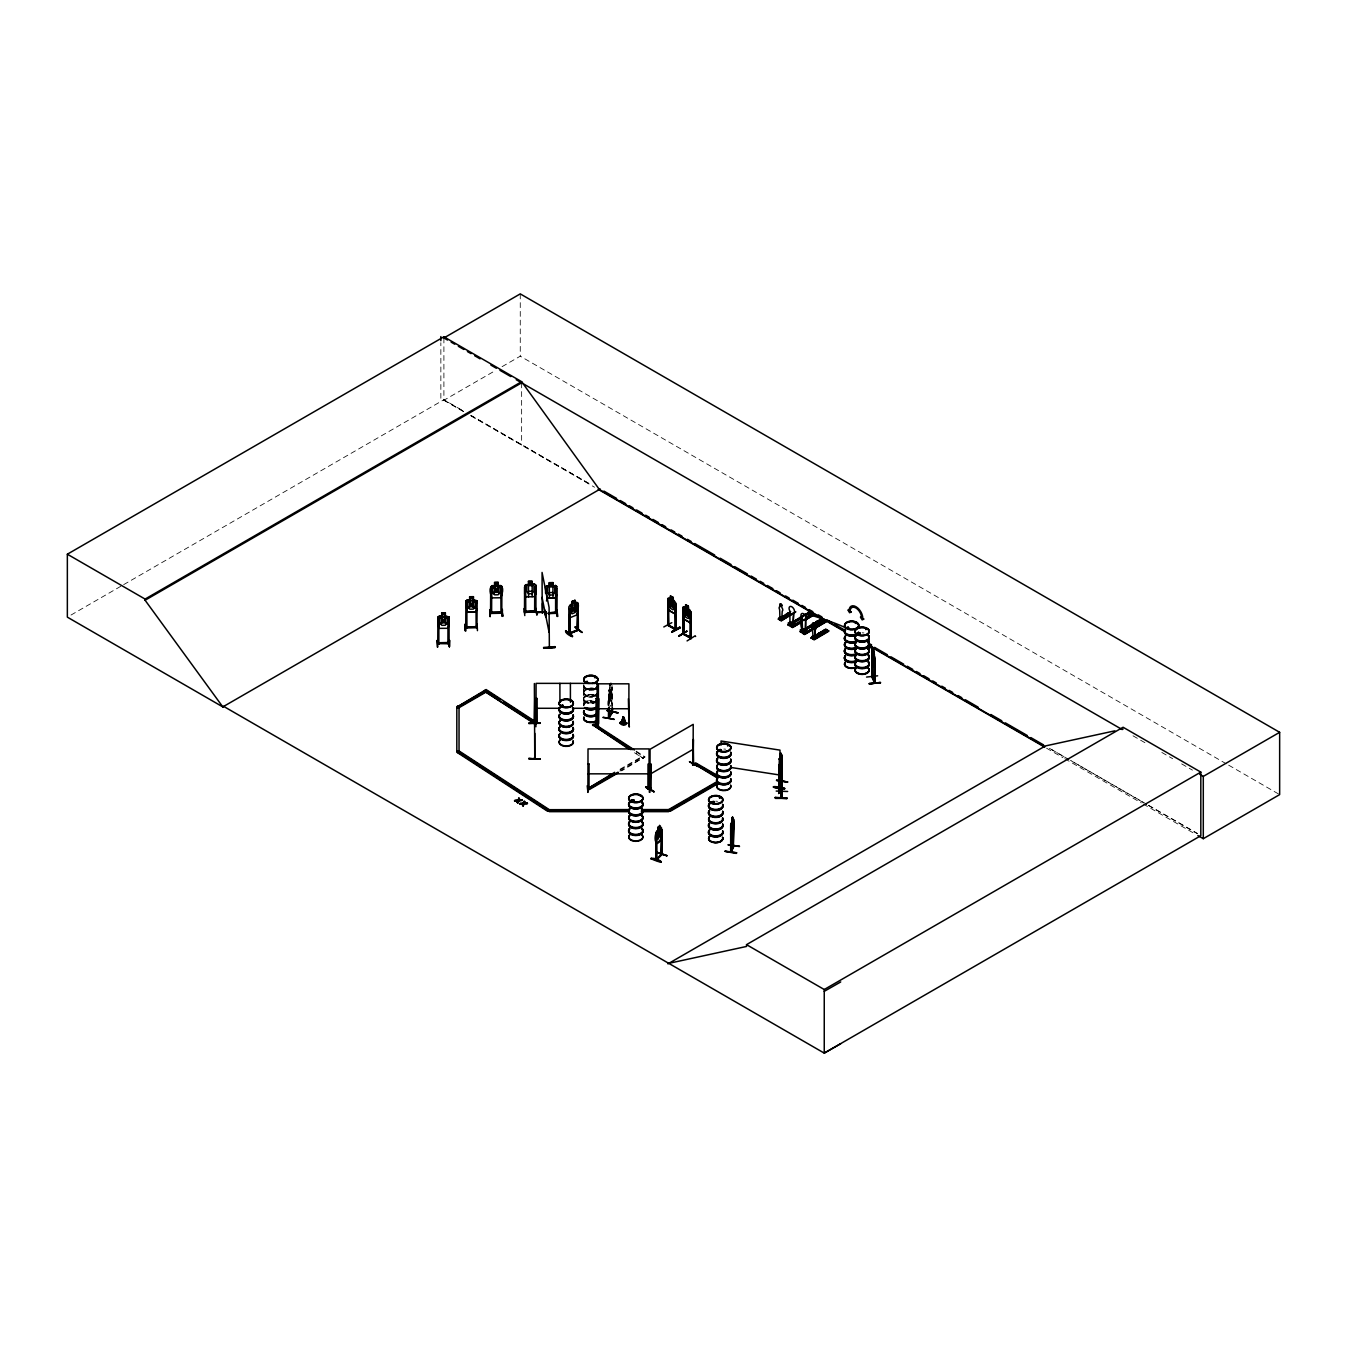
<?xml version="1.0" encoding="UTF-8"?>
<svg xmlns="http://www.w3.org/2000/svg" width="1347" height="1347" viewBox="0 0 1347 1347"><rect width="100%" height="100%" fill="white"/><g stroke="black" fill="none" stroke-linecap="round" stroke-linejoin="round"><path stroke-width="0.75" stroke-dasharray="5 3.75" d="M583.655 686.111L583.672 692.038L583.689 689.108M610.124 697.898L610.881 692.695L609.972 697.14L608.979 696.079L608.945 703.302L609.955 698.537L610.966 699.733L610.208 697.628M610.14 692.762L609.315 690.169L610.343 691.247L611.168 686.97M583.689 704.767L583.689 693.116A7.139 4.125 0 0 0 594.381 696.685M611.504 703.185C612.212 694.042 611.824 706.636 608.642 708M608.928 701.922L608.524 699.649L608.895 702.073L611.706 697.207C612.565 688.064 611.908 700.928 608.895 702.073L609.568 703.538L611.252 698.133L611.336 686.448M583.655 692.139L583.689 692.038A7.122 4.108 0 0 1 594.381 688.401M611.336 687.088L611.386 693.84L610.326 692.644L609.282 697.392L610.107 692.644M583.655 692.105L583.672 692.072A7.122 4.108 0 0 0 594.381 695.523A7.156 4.125 0 0 0 583.655 699.177A7.156 4.125 0 0 0 594.381 702.747L587.208 702.764L583.79 699.918M611.336 692.173L609.602 697.561L609.012 696.146M583.52 692.476L583.891 691.062M583.52 699.009C584.244 694.277 590.71 693.924 594.414 695.052A7.089 4.092 0 0 0 583.722 698.487A7.089 4.092 0 0 0 594.364 702.04M583.52 705.205L583.891 703.791M586.248 702.141L586.821 700.962M608.238 705.66C606.706 704.734 609.837 690.186 608.979 696.382M608.356 697.443L608.777 695.624M610.747 686.448L608.356 691.466L608.524 705.761M608.524 691.466L608.911 689.681M611.841 691.381L611.252 692.409M608.793 695.709L611.504 690.843M609.568 695.355L610.662 693.436M608.844 692.728L608.844 705.188M611.791 706.434L612.127 687.172L612.498 705.946M609.602 695.119L610.747 693.2M583.79 697.898L584.514 696.618M584.531 696.87L588.942 694.917L594.414 695.321A7.156 4.125 0 0 0 583.655 698.874A7.156 4.125 0 0 0 594.381 702.461L588.942 702.898L584.531 700.945M587.208 701.77L586.063 701.383L587.376 701.046M70.987 615.057L121.887 585.659M123.705 584.615L443.904 399.739L463.789 411.222M443.904 337.962L443.904 400.261L494.82 370.88M502.077 366.67L520.262 356.18L1226.831 764.119M620.075 769.204L641.643 756.745L643.226 757.654L644.893 756.795L621.64 770.888M620.075 769.979L641.643 757.519L643.226 758.428L636.239 753.108M619.839 771.141L643.226 757.654M583.925 705.761A7.122 4.108 0 0 1 586.467 701.433L587.023 701.316M587.376 702.056L586.467 702.258M587.545 702.107L586.517 702.107M610.578 689.159L609.416 691.213L609.231 705.272M463.52 411.374L440.856 398.342L440.856 342.744M470.777 415.55L590.323 484.297L471.029 415.398M1068.895 759.506L1048.976 748.04L1068.844 759.523M1146.785 804.294L1070.713 760.533L1146.583 804.412M1148.587 805.321L1197.5 833.456M1228.666 765.163L1279.65 794.612M1133.012 735.816L1145.623 743.089M1161.838 752.451L1172.665 758.698M1181.673 763.901L1192.482 770.147M1148.385 805.439L1197.197 833.625M443.904 400.261L463.789 411.744M471.029 415.92L594.549 487.227M1046.552 748.191L1062.951 757.671M1064.787 758.715L1141.33 802.913M1143.148 803.974L1196.001 834.483M636.154 751.121L644.893 756.795M636.154 751.895L644.893 757.57M634.488 752.754L643.226 758.428M583.52 685.724L583.891 687.155M583.52 692.611L583.891 694.025M583.52 698.807L583.773 700.171M583.655 692.947L583.672 693.048A7.139 4.125 0 0 1 594.381 689.546A7.24 4.176 0 0 1 586.4 689.159A7.24 4.176 0 0 1 583.823 684.764M612.06 685.455L612.178 708.573M609.686 685.286L608.895 705.828M521.643 382.834L521.643 445.133M520.262 293.882L520.262 356.18M594.431 696.348A7.24 4.176 0 0 1 583.571 692.728A7.24 4.176 0 0 1 594.431 689.108A7.24 4.176 0 0 1 583.571 685.488M594.381 689.816A7.122 4.108 0 0 1 586.467 689.512A7.122 4.108 0 0 1 583.925 685.185M583.672 685.101A7.139 4.125 0 0 0 594.381 688.671A7.24 4.176 0 0 0 583.571 692.375A7.24 4.176 0 0 0 594.431 695.995A7.089 4.092 0 0 0 583.722 699.514A7.089 4.092 0 0 0 594.364 703.067M583.571 705.441A7.24 4.176 0 0 1 594.431 701.821M583.689 705.845A7.122 4.108 0 0 1 594.381 702.275M583.571 705.087A7.24 4.176 0 0 1 594.431 701.467M586.467 701.433A7.122 4.108 0 0 1 594.381 701.13M862.114 632.821A7.139 4.125 0 0 1 863.966 632.972M723.81 749.05A7.139 4.125 0 0 1 725.646 749.185M715.728 801.196A7.139 4.125 0 0 1 717.564 801.33M610.46 690.203L609.77 692.459L610.46 690.203M610.662 699.16L609.568 701.08L609.602 689.395L610.747 687.475L610.662 699.16"/><path stroke-width="1.5" d="M781.226 775.182L781.428 771.865M528.563 584.598L526.694 585.676L526.694 591.4L528.563 593.791L532.065 593.657L533.934 591.131L533.934 585.406L532.132 584.362M532.116 585.591L528.563 585.608M535.988 585.288L534.607 584.177L525.936 584.682L524.69 585.743L524.69 593.976L525.852 596.974L534.708 596.62M535.988 593.522L535.921 585.221L535.921 611.993L535.921 611.083L524.539 611.589M552.994 586.888L549.424 586.905M549.307 585.777L549.29 582.645L553.045 582.577L552.994 585.76L554.796 586.686L554.796 592.411L552.927 594.936L549.424 595.071L547.556 592.697L547.556 586.972L549.424 585.878M555.536 585.659L546.747 585.81L545.552 587.039L545.552 593.202M556.85 594.919L555.419 597.815L546.714 598.253L555.57 597.916M781.007 779.677C781.681 788.601 781.176 765.045 781.395 771.023L781.681 763.059L781.428 771.292M542.471 603.54L542.706 612.969M786.917 797.929C751.003 796.346 811.113 799.613 775.485 797.963M775.502 797.525L775.451 798.401L786.917 798.35M623.24 720.308C622.263 710.307 628.847 728.155 621.691 723.777L623.173 717.059L623.981 720.376M781.344 772.201L781.26 776.579M781.748 618.98L782.237 611.117A2.542 1.482 59.5 0 0 781.866 607.632L781.731 604.803L780.384 603.776M791.699 622.937L789.847 623.122L793.114 624.89L793.551 613.272M792.996 624.957L793.72 613.171A3.822 2.223 59.5 0 0 793.72 608.777A3.822 2.223 59.5 0 0 789.864 606.588A3.822 2.223 59.5 0 0 789.864 610.999L789.948 623.442L791.733 622.87M805.018 631.911L805.59 620.209A3.822 2.223 59.5 0 0 805.59 615.815A3.822 2.223 59.5 0 0 801.734 613.626A3.822 2.223 59.5 0 0 801.734 618.037C797.862 627.096 807.476 643.192 805.59 620.209M814.565 637.922L814.952 630.127A2.542 1.482 59.5 0 0 814.565 626.641C812.409 623.055 817.696 623.745 815.642 625.547M814.565 626.641L814.682 626.574A2.542 1.482 59.5 0 1 815.053 630.059L814.682 637.855L812.308 636.356L812.308 638.175M781.007 770.332L780.603 761.964M781.58 773.532L781.378 772.42L781.209 777.64L781.327 775.401M781.277 772.707L778.97 777.623L781.563 769.002M733.559 827.378L733.155 831.065M780.822 769.137L780.587 769.844M733.61 845.832L730.68 852.18L730.663 825.391C731.017 818.471 730.933 841.757 730.663 833.574M731.034 850.681L731.522 851.658L731.067 850.614M733.239 846.404L733.963 821.047M733.997 846.034L731.202 852.281L731.421 826.721M781.529 766.864L779.105 771.663M781.462 782.186L781.681 754.825L781.462 798.232L781.412 773.262M781.529 781.327L782.287 780.704L779.341 787.961L779.29 760.028L780.721 752.771L780.805 756.021L781.782 754.96M725.376 851.405C760.163 856.069 701.366 847.33 736.321 853.426M776.209 791.059L787.641 791.48M781.159 765.315L781.462 762.974L781.327 772.959M781.479 764.557L780.89 771.444L781.327 767.234M781.462 766.039L781.614 764.557M781.108 774.98L781.681 773.195M781.007 798.165L781.681 791.649M782.136 790.891L781.546 797.542M782.203 756.728L782.136 791.8M784.594 788.365C765.45 783.685 774.474 790.015 784.611 788.281M656.898 859.622L661.377 854.419M622.499 724.181L623.038 717.227M779.475 617.414L780.89 617.515L780.435 619.62L780.216 617.078L778.751 618.812L781.041 620.125L782.523 618.391L782.725 619.586L779.93 617.953L779.66 609.652A2.542 1.482 59.5 0 1 780.048 606.605L780.502 603.709M780.048 606.605L780.3 603.776M780.587 617.33L779.812 618.222L780.805 617.381M780.418 617.886L779.947 617.616M790.352 623.728L790.874 622.718M790.992 622.432L790.302 623.695M802.139 629.908L803.671 629.386L802.391 630.665M802.576 630.514L802.071 618.492M813.622 636.323L812.494 636.946L813.605 636.777M779.206 772.555L779.812 767.891M603.052 717.597C618.02 719.281 618.004 720.78 603.22 717.176M779.862 759.119L779.543 766.999L780.384 762.2C781.715 770.686 781.496 744.857 779.896 762.032M781.075 767.655L779.728 773.127L779.273 771.713M874.691 664.66L874.254 667.018L874.573 664.694M578.031 603.153L578.2 629.925L569.006 633.713L568.821 606.891L569.916 605.375C580.995 596.957 578.452 607.362 577.088 614.821L569.882 617.751L568.905 615.192M549.525 646.543L549.037 647.486M661.579 835.847C659.188 848.458 652.133 842.953 656.494 831.469L657.824 830.291L657.723 827.193C663.499 824.246 659.407 828.439 655.955 833.254L655.955 860.043L661.613 854.385L661.966 829.584L662 854.587L656.292 860.161L656.528 834.551L656.915 859.672M621.337 723.204L623.173 717.059M650.854 858.763C655.905 856.052 671.362 867.502 650.87 858.679M733.997 845.899L733.543 845.007M612.161 711.115L608.474 718.288L608.524 707.832M608.49 718.187L609.046 717.345M609.248 716.84L608.474 717.379L611.757 712.075M609.248 717.799L609.231 707.343M612.498 711.267L611.757 712.731L611.791 708.505M612.531 712.243L609.046 718.254M621.691 723.777L623.695 717.193L625.21 723.608M534.254 723.659L534.776 699.261M779.273 765.988L779.728 763.917M562.642 705.138L561.851 705.373M562.053 705.963L563.214 705.575L562.44 705.171M561.884 705.256L562.154 706.502L563.097 705.474M570.421 700.726L570.96 701.45M586.029 681.835L587.225 681.363M587.023 682.239L587.023 681.397M594.465 677.676L595.559 677.305M595.559 677.676L595.004 676.935M631.827 800.084L631.238 801.28M632.029 800.438C629.537 800.893 634.134 801.701 632.804 800.371M632.366 801.179L632.029 800.27M632.198 800.893L633.056 800.724M640.364 795.875L640.229 796.094M719.231 749.723L719.231 750.616M719.837 750.565L720.022 749.42L720.19 750.565M720.982 750.498L720.359 749.521L721.133 750.178M713.018 802.155L710.829 802.324A7.139 4.125 0 0 1 713.876 801.33M712.529 802.139L712.9 802.644M728.441 745.312L727.7 745.868M719.298 797.71L720.544 797.71M719.517 797.845L720.359 797.458M720.224 797.323L719.702 797.592M731.69 822.259L731.253 852.163M847.28 628.123C850.361 626.035 846.808 629.706 847.701 628.308M848.661 627.618L847.869 627.214M855.227 623.307L856.103 623.105M855.598 623.055L856.305 623.56M859.083 633.966L857.601 633.427M865.717 629.436L866.71 629.015L865.767 629.52M577.156 614.872L578.031 611.386M621.523 722.615L623.072 717.126M793.164 624.856L790.251 623.206L790.807 622.533M803.671 629.925C799.966 636.323 805.557 626.49 802.627 629.723M646.021 786.631L654.187 791.783L645.634 787.322M803.704 629.537L803.166 630.093M781.546 791.767L781.462 797.256M781.092 797.508L781.108 769.255M671.581 603.439L674.072 602.109L672.389 604.668L674.022 609.299L671.867 605.005C670.705 609.147 667.876 605.914 671.294 604.012L669.627 599.55L671.732 603.439M565.656 630.699C582.089 641.391 564.073 634.74 565.723 630.615M675.706 611.285L674.796 613.929L675.807 611.353M791.615 622.802L790.42 623.712L791.043 622.617M802.812 630.312C801.667 627.483 802.728 632.248 801.633 629.352L801.633 632.08L801.819 629.234L803.081 629.941L800.236 631.81M872.317 657.033L873.631 662.488C875.045 660.434 873.159 642.519 872.317 651.308L872.603 677.474L872.149 676.531M871.863 676.969L874.59 683.198L874.371 654.608M874.759 682.458L874.759 681.548M517.905 802.458L518.73 800.438L522.165 799.983L518.73 800.96L517.905 802.98L517.248 802.088L517.905 802.98M523.158 806.011L524.741 801.482L523.276 803.098L523.158 806.011L524.741 801.482M518.023 800.067C510.058 800.337 519.235 802.66 518.848 798.064L518.831 800.522L519.487 798.451M518.023 800.589L518.848 798.064M522.501 805.641L524.101 801.095M443.5 619.822L446.699 616.96L444.308 620.529L446.8 624.116L443.567 621.186L440.317 624.233L442.759 620.529L440.418 617.078L443.298 619.721M496.336 589.329L499.518 586.45L497.144 590.02L499.636 593.606L496.386 590.693L493.137 593.724L495.595 590.037L493.238 586.568L496.134 589.228M535.938 593.522L534.641 596.553M556.867 594.818L555.503 597.832M469.665 596.738L469.783 599.971L467.914 601.031L467.914 606.756L469.783 609.164L473.302 609.113L475.171 606.621L475.171 600.897L473.302 599.903L473.42 596.67L469.665 596.738L469.665 599.802L465.91 601.031L467.072 612.279L475.878 612.127L477.175 609.046M500.629 597.613C502.229 594.313 504.317 587.696 500.629 585.524L492.009 585.676M502.01 594.633L500.73 597.782L491.908 597.866C490.493 594.364 488.675 588.168 492.009 585.608M517.248 802.593L517.922 800.488L514.537 801.027M780.637 758.731L779.189 787.271M779.896 761.021L779.913 759.169M781.142 760.348L780.216 761.931M779.105 765.315L781.277 760.365M779.728 764.944L780.603 762.991M779.728 770.669L780.688 757.031L779.778 758.984M732.499 820.155L732.499 817.073L731.724 822.293M731.758 819.38L732.633 817.107M731.758 820.39L732.313 818.117M730.966 823.674L733.543 819.262M731.589 823.303L732.482 821.333L731.589 829.028C731.926 810.894 730.748 842.7 732.196 826.519C733.627 833.877 732.903 811.5 732.212 825.122L731.724 823.438M730.95 835.999L733.256 831.032M728.272 845.04L739.503 846.32L728.407 844.653M733.543 845.916L731.455 850.934M739.385 846.539L728.289 844.872M778.903 765.349L779.997 765.264L778.903 765.349L778.903 790.268L780.014 790.436M778.785 789.595L780.098 789.258L779.054 790.015M778.785 789.342L780.115 789.291M781.513 787.119L778.617 793.518L781.664 787.086M812.477 636.777L813.453 636.559M812.494 636.761L813.554 636.727L812.426 636.289L812.426 638.108M814.009 622.954L813.016 622.785L812.746 625.614A2.542 1.482 59.5 0 0 812.376 628.679L813.268 638.579L813.032 636.037L811.567 637.771L813.874 639.067L815.339 637.333L815.558 638.545M671.816 622.684L663.802 626.961M678.905 636.121L686.65 631.272M779.93 755.061L780.519 753.798L779.93 756.071M781.378 754.404L779.122 759.354L779.862 757.94M779.778 764.709L780.688 762.756M776.512 780.182L787.742 782.051L776.663 780.317M781.529 781.597L778.886 787.002L781.681 780.738M778.92 787.843L781.816 781.597M598.455 723.625L598.91 698.723M779.24 772.858L779.997 768.11L780.502 769.928M657.774 830.291L656.848 832.261L657.774 839.501L660.468 834.349L659.592 825.307M523.983 608.591L524.791 615.579M545.114 611.471L545.771 616.943L544.929 610.343M436.916 640.482L437.32 647.031M437.438 640.414L437.826 646.964M464.9 624.318L465.254 630.952L465.54 624.335M465.456 623.863L465.894 630.935M489.736 609.972L490.106 616.589M490.291 609.518L490.156 616.539M535.82 720.157L535.921 726.723M668.129 624.2L668.398 624.772M587.225 785.772L587.881 791.901M668.516 600.779L667.792 600.358L668.6 625.749L668.802 608.928M674.914 629.47L676.093 629.706L675.268 604.348L675.386 629.302M684.057 633.444L682.878 633.09L683.771 633.595M690.203 637.367L691.264 637.552L690.422 637.064M690.051 638.192L691.264 638.461L690.439 613.104L690.203 638.276M661.613 854.318L661.613 853.409L661.057 854.806M661.04 854.958L661.613 829.466M609.602 685.303L610.898 683.249L609.804 685.471M607.127 710.61L617.953 712.748M873.159 651.308L872.267 649.843M787.793 614.636L789.207 614.148M802.947 616.673L788.382 625.176L802.054 617.448M821.417 632.753L821.215 633.898L820.98 632.753M628.392 698.739L628.982 723.878M586.433 681.986L587.208 681.734M721.015 750.228L719.298 750.481M728.542 745.379L727.666 745.514M710.862 802.155L712.832 802.509M847.212 627.382L847.701 627.231M859.285 634.269L857.433 634.151M535.736 611.74L524.505 612.212L525.768 612.414L525.616 587.275L524.589 587.309L524.505 612.464C532.823 611.656 535.331 613.121 535.635 610.797M545.333 613.525L546.478 613.474M556.782 586.501L555.469 585.474L556.782 586.501L556.665 613.289L555.553 613.356L556.496 612.077M867.771 647.234L868.663 646.223M448.012 618.576L449.056 618.778L448.012 618.576L447.911 643.714C454.697 643.866 432.235 643.512 438.987 643.647M467.156 600.021L465.91 600.964L465.725 627.753L465.742 626.574L466.988 626.591M465.708 627.517L477.023 627.315M490.544 613.171L501.96 612.936M501.875 588.05L500.831 588.067L500.983 613.289C499.165 611.622 503.509 611.538 501.774 613.272L501.892 586.45M570.067 632.669L569.192 633.949L569.848 608.44L569.949 633.326M578.452 629.302L577.61 629.655M577.711 629.621L577.442 630.548L578.486 630.16M536.207 722.817L537.234 722.75M597.209 722.783L596.216 722.834M597.243 723.659L597.125 683.367L536.089 683.367L535.971 723.659L537.234 722.531M587.898 788.079L589.144 788.332L587.898 788.298M647.907 788.567L648.951 788.046L649.069 789.275L649.069 748.915L588.016 748.915L587.898 789.207L588.942 788.904M649.153 788.029L647.907 788.298M656.528 834.551L656.865 834.669M661.966 829.584L661.091 829.971M660.956 839.434L656.477 843.862L655.837 841.454M657.184 852.365L667.085 855.682L656.898 852.213M656.292 859.251L656.46 859.15M661.04 854.301L655.955 860.043M608.945 718.288L608.895 707.916M524.69 585.726L528.445 584.497M545.687 587.056L546.747 585.81M438.869 643.664L437.741 643.9L437.927 617.128L441.681 616.034L439.93 617.179L439.93 622.903L441.799 625.328L445.301 625.261L447.187 622.785L447.187 617.061L445.301 616.067L445.419 612.818L441.681 612.885L441.799 616.135M438.044 617.229L439.173 616.185M490.763 586.686L494.501 585.524M650.348 764.574L650.264 789.544C651.965 789.073 649.119 788.029 651.157 788.382M692.409 763.917C694.985 762.351 690.691 766.073 693.587 764.524L693.217 739.503L692.695 765.045M525.616 612.447L524.707 611.252L524.741 612.498M534.742 610.898L524.741 611.589M555.604 613.104L555.604 588.184L556.665 588.37L555.604 588.184M872.62 677.373L872.587 664.947M787.776 613.929L787.793 614.804M815.895 625.412L816.08 624.267M587.511 682.39L587.511 681.835M595.307 677.238L594.667 677.137M570.724 701.029L570.589 701.619M847.482 628.005L848.475 627.416M727.464 745.379L727.919 745.261M438.853 643.917L438.869 618.728L437.842 618.761L438.869 618.728M465.826 626.608L466.988 627.079M466.988 627.5L466.736 626.523M449.022 642.822L437.977 643.024M491.84 612.481L491.604 613.457L491.722 588.471L490.678 588.252L490.561 613.407L491.823 612.245M476.114 626.389L477.158 626.406L475.895 626.911M475.996 627.332L476.013 626.658M477.006 626.658L465.961 626.911M476.99 626.389L476.922 627.618L477.175 600.745L467.106 599.92M501.859 612.313L500.966 612.346M501.859 613.222L490.796 613.441M587.898 788.988L589.144 789.241L588.151 788.332M648.951 788.938L647.907 789.207L648.143 788.012M649.035 789.241L648.025 788.988M578.318 630.228L569.225 633.898L577.442 629.908L569.192 633.039M779.964 789.544L778.903 789.359M778.347 619.098L780.216 617.078M780.519 620.277L789.763 614.821M778.734 619.283L781.428 620.815L795.707 611.706L780.873 620.496L782.725 618.509M795.572 612.094L781.058 620.597M791.16 623.105L787.843 624.856L808.082 613.138M805.22 620.058L814.278 614.72L809.631 612.144M793.265 621.657L809.85 611.875L810.911 612.868M791.514 626.709L813.992 614.367L813.15 613.71L805.607 618.172M791.952 627.146L792.272 625.345L794.477 624.048L791.952 625.16L791.952 626.456L788.5 624.503L790.706 621.91L791.043 625.715L791.043 622.988M809.85 611.875L813.386 614.232M805.287 628.594L821.872 618.812L825.964 621.119L803.721 633.966L804.597 634.454L826.3 621.657L821.872 618.492L805.658 628.611M800.724 632.315L823 619.805L822.175 619.367M803.536 633.662L804.26 634.067M824.97 620.933L826.014 621.321L803.721 633.966M803.974 634.1L804.294 632.282L806.499 630.985L803.974 632.097L803.974 633.393L800.522 631.44L802.728 628.847M825.98 621.119L803.182 633.646M811.13 637.99L825.795 629.116L828.759 631.238L814.278 639.774L811.147 638.023L812.83 635.919L812.83 636.996M811.669 638.293L826.553 630.009L811.904 638.31M811.736 638.343L826.502 630.009M828.54 630.665L813.352 639.253L828.54 630.867L826.014 629.706M828.54 630.867L813.874 639.556L815.558 637.451M781.866 605.392L781.294 604.298M786.294 614.114C793.585 617.296 783.163 614.687 787.759 613.255L790.487 614.788M790.537 611.622L789.073 612.7M778.313 619.048L790.537 611.841M780.485 618.189L789.578 612.885M789.898 612.818L778.515 619.031M779.223 619.586L790.117 613.188M788.433 625.21L789.224 625.665L788.18 623.021L790.706 621.91M802.543 619.317L799.815 617.785L802.021 616.488M803.974 615.007L806.18 613.71A56.928 4.395 15.7 0 1 845.141 627.668M813.942 613.862C812.443 617.465 804.125 612.784 809.85 611.538M805.22 615.512L810.641 612.313M792.794 623.493L802.071 618.222M791.16 626.709L802.307 620.108M805.338 616.101L808.065 617.65L810.271 616.017L806.18 613.71L810.271 616.017M791.783 627.062L813.942 614.165M801.532 622.146L792.491 627.466L801.633 622.179M805.136 620.007L814.211 614.72M801.027 632.265L800.219 629.975L802.408 628.679M818.134 625.412C816.636 629.032 808.335 624.335 814.043 623.105C826.3 629.571 808.2 621.135 815.878 624.385M822.293 622.971C820.794 626.574 812.494 621.893 818.201 620.647L822.293 623.291L818.201 620.647M825.964 620.799C824.465 624.419 816.164 619.721 821.872 618.492M822.663 619.266L800.674 632.248L812.157 626.203M812.746 625.614L812.864 625.547A2.542 1.482 59.5 0 0 812.494 628.611L812.494 628.611M815.659 624.048L822.933 619.822M826.233 621.674L804.513 634.42L800.219 631.591M811.197 638.057L825.829 629.47M813.335 639.236L828.018 630.564M855.968 648.294A7.089 4.092 0 0 0 862.114 654.44A7.089 4.092 0 0 0 868.259 648.294L868.461 647.991M692.779 765.012L693.503 739.655M689.816 761.863L697.965 766.51L689.428 761.627M223.804 706.451L222.929 706.973L67.35 617.145L67.35 554.206L443.904 336.801L521.643 381.672L599.381 489.5L844.62 631.086M443.904 336.801L443.904 337.962L520.262 293.882L1279.65 732.313L1279.65 794.612L1203.292 838.693L1197.837 835.527M67.35 554.206L145.089 599.078L521.643 381.672M840.73 1043.723L824.246 1053.118L223.703 706.4L222.811 706.906L145.089 600.24L521.643 382.834M222.811 706.906L600.257 488.995M484.449 690.422L486.014 692.105L459.041 707.68L457.475 706.771L486.115 689.563L536.763 722.514L535.096 723.373L484.449 691.196L535.096 724.147L536.763 723.288L503.576 701.703M457.475 706.771L482.647 692.24M486.014 691.331L459.041 706.906L456.818 706.906L456.818 751.744L459.041 751.744L549.34 810.456L547.673 811.315L457.374 752.586L459.041 750.952L549.34 809.682L628.864 809.581M670.402 599.011L667.742 598.573L668.567 610.326L674.898 613.878M673.146 597.428L670.402 595.946L669.156 605.14L670.486 608.373L672.961 609.804L674.291 608.103L673.146 597.428L673.146 600.493L675.807 603.119L675.79 629.908L675.251 628.308M674.78 601.537L668.6 597.967L667.843 598.674L667.792 625.378L675.706 629.857M675.992 604.769L674.982 604.517M685.572 607.783L682.929 607.345L683.737 619.081L689.984 622.684L690.893 620.159M690.556 637.148L690.977 638.663L690.893 611.858L688.317 609.265L688.317 606.201L689.479 616.875L688.149 618.559L685.674 617.128L684.343 613.912L684.343 608.187L685.674 607.935L685.758 604.82L688.149 606.302M690.354 637.333L683.367 633.898L682.963 609.113L683.973 609.383M683.249 633.881L691.163 638.461L682.963 634.05L682.929 607.345L683.889 606.807L690.034 610.258M682.929 615.562L683.838 619.031L690.001 622.499M690.893 611.925L689.95 610.309M668.6 625.109L675.689 628.998M691.163 613.542L690.152 613.272M675.706 628.948L668.045 625.059L668.061 600.19M671.884 631.642L680.033 627.012L671.951 631.709M671.884 632.164L680.42 627.685L672.001 632.164M678.972 636.255L687.071 631.053L678.972 635.733M683.771 633.865L691.179 637.518M687.071 640.919L695.204 635.767L695.608 636.508M619.772 723.12L623.223 721.116C614.99 722.379 625.21 728.104 626.944 723.036M618.037 772.959L589.262 789.578L587.696 788.668L614.67 772.319M587.696 788.668L612.868 774.138M587.696 787.894L589.262 788.803L618.037 772.185M867.889 639.64L868.849 641.155L867.805 639.69M868.849 643.26L868.748 641.155M868.748 646.375L871.492 647.856L867.754 645.718M871.408 644.843L871.408 647.907M650.062 774.188L693.217 749.269M867.788 648.9L868.849 648.294M717.429 778.044L694.042 763.766L695.624 762.857L717.193 775.316M694.042 764.557L695.624 763.648L713.607 774.02M717.193 781.546L668.634 809.581L641.425 809.581M686.633 799.983L668.634 810.372L670.217 811.281L716.974 784.274M690.22 797.912L717.193 782.338M641.425 811.652L668.634 811.652L668.634 809.581L670.217 810.49L716.974 783.499M667.91 963.88L1045.356 745.952L1114.895 730.832M668.785 963.358L746.524 946.453L746.524 944.651L1123.078 727.245L1200.817 772.117L1200.817 835.712L824.246 1053.118L824.246 989.523L1200.817 772.117M1123.078 729.047L1122.203 729.569L516.221 379.702M1199.689 774.306L1203.292 776.394L1279.65 732.313M824.246 991.341L840.73 981.946M500.091 699.43L486.115 690.354L484.449 691.196L486.014 692.105M457.374 752.586L459.041 751.744L459.041 706.906L457.475 705.996M629.251 749.336L592.562 724.703L594.229 723.861L634.403 749.976M592.562 725.494L594.229 724.635L632.652 749.622M457.374 751.811L547.673 810.54L549.34 809.682L549.29 811.652L628.864 811.652M788.163 613.811L787.658 614.703M587.376 682.458L586.467 682.66M848.61 628.241L847.684 628.039M719.534 749.909L720.679 749.757M712.664 802.644L711.048 802.509M574.866 600.392L574.866 603.456L576.398 603.86L576.398 609.585L574.866 612.649L572.004 613.828L570.471 611.993L571.903 601.503L575.034 600.307L574.933 603.523L577.088 602.648M574.933 600.459L571.903 601.503M577.307 605.409L577.223 630.362L578.166 605.056L578.368 630.261M569.225 608.979L570.067 608.625M577.543 605.594L578.385 605.241M575.068 627.332L582.19 632.518L575.59 627.113M570.168 632.854L569.36 632.972M693.099 764.439L693.217 724.349L650.062 749.269L649.978 789.393L650.786 763.985M587.713 785.722L587.932 792.406M546.36 612.548L545.367 613.761L546.411 613.777M569.714 633.376L569.848 608.44M628.864 723.945L628.914 683.821L598.388 683.821L598.388 723.945M787.961 614.03L789.123 614.198M788.82 614.703L787.978 614.703M815.642 625.277L814.363 625.547M858.157 633.258L857.669 634.067L858.51 633.258M858.847 634.37L857.938 634.033M631.474 800.27L632.585 800.27M622.196 722.144L623.19 721.941M556.547 612.414L548.381 612.75M871.846 650.146L872.132 677.49M873.664 650.197L874.355 654.676L872.132 649.725M871.846 658.38L872.25 662.051M875.045 658.178L875.079 683.165L872.3 676.75M877.638 675.807L866.542 677.07M869.32 683.485L880.584 682.761L869.337 683.569M869.32 683.99L880.467 682.424L869.371 684.023M466.921 627.769L466.87 602.58L465.826 602.597L466.87 602.58M476.922 627.618L465.961 627.769M449.107 643.748L449.056 616.943L445.436 615.966M518.831 800L522.165 799.983M514.537 800.522L522.165 800.505M524.084 803.031L527.418 803.536L523.983 803.991M523.175 804.041L519.774 803.553L527.418 803.536M519.774 803.553L523.276 803.098M523.983 803.469L527.418 803.014M519.774 804.058L523.276 803.62M589.026 789.224L589.06 764.052L588.016 764.052L589.06 764.052M815.339 625.362L814.363 625.294M597.007 723.726L597.007 722.463L595.98 723.019M632.315 801.448L631.288 801.145M546.04 611.622L536.51 612.414L546.04 611.959M536.561 612.649L546.107 612.127M542.218 613.154L542.066 572.424L549.088 607.43L549.357 646.88M543.7 648.294L555.065 647.452L543.7 648.311L543.616 647.436L554.981 646.644L555.065 647.52M543.616 647.958L554.998 647.183M732.482 820.323L732.936 826.014L731.589 831.469L731.135 830.072M668.061 625.126L675.992 629.655M690.489 638.023L690.439 613.104M780.688 756.004L781.159 761.695L779.778 767.15L779.29 765.753M534.742 586.888L535.803 587.073L534.742 586.888L534.641 612.043M546.478 588.555C544.76 587.494 548.044 598.001 546.478 601.015M556.985 609.837L557.187 616.455M534.894 611.168L535.685 611.134M546.411 612.868L545.4 612.885M548.414 612.986L555.486 612.195M548.381 613.407L556.631 613.003M546.512 613.71L545.569 612.548M548.414 613.626L556.665 613.289M535.483 608.069L536.948 615.141L535.567 608.103M528.563 596.873L528.428 581.348L532.183 581.281L532.132 596.721M532.065 581.382L528.428 581.348M532.048 584.379L534.675 584.261M528.563 591.333L532.065 591.198M549.424 592.629L552.927 592.495M494.635 582.561L498.137 582.493M469.665 596.805L473.42 596.738L473.302 599.903L477.175 600.813M475.996 602.412L477.04 602.614L475.996 602.412L476.131 627.601M501.825 609.787L502.818 616.37L501.892 609.299M467.072 612.279L475.878 612.127M441.799 612.986L445.301 613.003M490.796 612.531L500.983 612.38M439.173 616.101L449.191 616.977L449.191 625.21L447.894 628.291L439.071 628.375L437.927 617.195M502.178 616.387L502.448 609.753M477.141 624.048L477.444 630.649M448.921 642.502L438.987 642.738M449.006 643.445L448.147 642.873M449.342 646.88L449.578 640.212L449.427 646.408M598.017 720.392L598.354 726.555M628.948 720.46L629.318 727.06L628.965 719.938M537.116 698.504L536.089 698.521L537.116 698.504L537.234 723.019M596.098 698.521L597.125 698.739L596.098 698.521L595.98 723.676L597.243 723.44M597.782 720.174L597.277 726.858L597.293 720.123M528.849 723.373L540.282 723.322M528.849 723.541L540.282 722.969L528.849 723.019M597.125 723.659L596.216 723.709M534.759 733.307L534.759 758.9L534.355 757.519M528.849 758.395L540.299 759.237L528.849 758.479M540.299 758.849L528.849 758.832L540.299 759.22M647.907 789.207L648.025 764.069L649.069 764.052M649.372 792.339L649.22 785.318M456.818 707.68L459.041 707.68M536.089 708.286L559.914 708.286M572.458 708.286L597.125 708.286M598.388 708.741L628.914 708.741M456.818 750.952L459.041 750.952M588.016 773.835L649.069 773.835M549.29 810.877L628.864 810.877M641.425 810.877L668.634 810.877M778.97 789.982L779.98 790.167M775.485 798.081L786.917 798.434M491.672 612.228L500.714 612.077M779.761 790.453L779.997 750.127L721.032 741.002L721.032 745.16M731.202 767.504L779.997 775.047M776.546 780.536L787.591 781.9M617.987 712.782L606.941 710.475L617.802 712.95M609.248 717.749L608.844 707.276M561.918 706.283L563.097 705.794M556.378 609.349L557.338 616.387M556.934 609.787L557.793 616.387M534.759 758.159L534.372 683.518M449.073 639.808L449.443 646.796M656.949 852.6L666.883 855.884M597.226 719.719L597.277 726.858M649.725 785.722L649.86 792.39M624.217 722.043L625.395 723.002M778.718 793.45L781.597 786.665M807.644 612.851L811.736 615.158M819.666 619.788L823.758 622.095M805.338 615.781L808.065 617.313M815.996 621.96L820.087 624.267M799.815 617.465L802.543 618.997M811.837 624.402L815.928 626.709M790.487 615.007L787.759 613.255M789.611 622.398L790.857 623.105M805.186 631.81L802.24 630.228M791.043 625.715L789.611 625.126L789.797 622.28L791.245 622.819M801.819 631.962L803.081 632.669M788.18 624.654L792.592 627.5M443.904 337.962L447.524 340.05M451.144 342.138L454.764 344.226M458.367 346.314L463.789 349.445M467.409 351.533L471.029 353.621M474.649 355.709L480.071 358.841M490.914 365.104L496.336 368.236M499.956 370.324L510.799 376.571M868.663 643.361L871.492 644.792M603.894 491.083L616.606 498.424M620.243 500.528L625.698 503.677M629.318 505.765L632.955 507.87M636.592 509.957L642.048 513.106M645.684 515.211L649.305 517.315M652.941 519.403L658.397 522.552M662.034 524.657L665.654 526.744M671.109 529.893L674.746 531.998M678.383 534.086L682.003 536.19M687.458 539.339L691.095 541.427M694.732 543.531L714.718 555.065M720.157 558.214L731.067 564.511M734.687 566.599L747.417 573.94M751.037 576.045L756.492 579.193M760.129 581.281L763.766 583.386M767.403 585.49L772.841 588.622M776.478 590.727L780.115 592.832M785.554 595.963L789.19 598.068M792.827 600.173L798.283 603.321M801.92 605.409L805.54 607.514M809.177 609.602L812.813 611.706M818.269 614.855L821.889 616.943M827.344 620.091L830.981 622.196M834.618 624.284L845.512 630.581M874.573 647.368L887.303 654.709M890.923 656.797L903.652 664.155M907.272 666.243L912.727 669.392M916.364 671.496L920.001 673.584M923.638 675.689L929.076 678.837M932.713 680.925L936.35 683.03M941.789 686.179L945.426 688.266M949.063 690.371L952.699 692.459M958.155 695.608L961.775 697.712M965.412 699.8L978.124 707.158M990.853 714.499L1001.747 720.78M1005.384 722.884L1027.189 735.462M1030.809 737.567L1043.538 744.908M870.061 645.785L1044.464 746.474M598.186 489.331L844.249 631.389M871.576 647.183L1044.733 747.147M688.317 606.201L685.572 604.702L685.674 607.935M670.486 596.098L672.961 597.529M668.718 610.208L674.83 613.727M623.493 721.032L626.944 723.12M694.042 763.766L717.429 777.27M746.524 944.651L824.246 989.523M612.548 712.108L612.498 708.017M437.859 643.9L438.752 642.721L438.768 643.95M592.562 724.703L631.002 749.707M790.571 622.87L790.386 621.725M682.895 634.083L683.013 633.208M667.708 625.328L667.708 624.318M502.01 586.484L498.137 585.49L498.255 582.325L494.501 582.392L494.635 585.625L492.749 586.686L492.749 592.411L494.635 594.835L498.137 594.768L500.006 592.276L500.006 586.551L498.255 585.389M571.903 604.567L569.916 605.375M569.882 617.751L568.922 615.074M575.068 626.81L581.668 632.214M661.512 827.732L661.377 855.076M779.947 618.054L779.997 616.96M872.772 648.261L873.479 651.409L872.923 649.136M872.149 662.017L874.371 667.001M872.603 676.817L875.079 682.255L872.216 676.884M439.173 628.274L437.927 625.412M623.627 717.109L625.025 722.43M542.066 597.344L549.088 632.349M623.543 717.362L624.537 724.063M778.684 775.198L779.088 777.64M544.862 610.225L545.771 616.943M525.616 587.275L524.589 587.309M549.29 582.645L549.424 598.152M781.007 776.057L781.108 777.421M501.842 609.265L502.33 616.32M623.392 717.395L623.543 724.282M534.776 724.181L534.759 698.655M598.321 719.938L598.354 727.077M1203.292 776.394L1203.292 838.693M874.658 656.41L874.691 683.232M868.748 646.173L868.731 648.362M868.663 641.206L868.192 649.001L868.192 648.16M827.058 631.524L824.33 630.211M824.617 632.972L821.889 631.642M815.339 637.333L815.339 638.209M806.499 630.985L806.499 632.602M806.18 630.8L806.18 632.097M794.477 624.048L794.477 625.665M794.158 623.863L794.158 625.16M782.523 618.391L782.523 619.25M779.61 617.33L779.475 619.233M779.004 765.113L778.987 790.352M732.499 817.073L732.6 820.34M683.973 617.684L683.67 634.521L683.687 609.534M675.622 603.153L675.622 611.336M675.268 610.578L675.268 629.268M651.072 764.153L651.072 789.174M612.127 707.933L612.127 712.799M610.545 684.242L610.545 685.269M570.404 683.367L570.404 702.056M559.914 683.367L559.914 702.056M556.631 588.134L556.547 613.356M552.91 582.611L552.994 598.017M440.856 336.565L440.856 340.69M145.089 599.078L145.089 600.24M587.258 683.468A7.089 4.092 0 0 1 585.373 677.288A7.089 4.092 0 0 1 596.25 677.288A7.089 4.092 0 0 1 594.364 683.468M588.959 683.535A7.156 4.125 0 0 1 584.952 677.187A7.156 4.125 0 0 1 596.67 677.187A7.156 4.125 0 0 1 592.663 683.535M597.698 684.023A7.122 4.108 0 0 1 595.845 687.997M597.799 693.452A7.24 4.176 0 0 1 595.93 695.321M597.95 691.971A7.139 4.125 0 0 1 595.862 694.884M597.933 686.246A7.122 4.108 0 0 1 595.845 689.159M598.051 685.842A7.24 4.176 0 0 1 595.93 688.805M597.075 683.754A7.24 4.176 0 0 1 597.799 684.764M597.933 693.116A7.122 4.108 0 0 1 595.845 696.029M597.933 698.487A7.122 4.108 0 0 1 595.845 701.4M597.799 693.806A7.24 4.176 0 0 1 595.93 695.675M597.799 686.566A7.24 4.176 0 0 1 595.93 688.452M597.075 683.4A7.24 4.176 0 0 1 597.799 684.411M597.95 698.857A7.139 4.125 0 0 1 595.862 701.77M597.933 718.086A7.122 4.108 0 0 1 589.885 722.16A7.122 4.108 0 0 1 583.925 717.025A7.156 4.125 0 0 0 589.868 722.329A7.156 4.125 0 0 0 597.967 718.237M597.933 712.715A7.122 4.108 0 0 1 589.885 716.806A7.122 4.108 0 0 1 583.925 711.654M597.799 713.405A7.24 4.176 0 0 1 588.942 716.351A7.24 4.176 0 0 1 583.823 711.233M597.799 713.051A7.24 4.176 0 0 1 588.942 715.998A7.24 4.176 0 0 1 583.823 710.879M597.95 711.57A7.139 4.125 0 0 1 589.885 715.661A7.139 4.125 0 0 1 583.908 710.509M597.95 718.456A7.139 4.125 0 0 1 589.885 722.548A7.139 4.125 0 0 1 583.908 717.395M597.933 704.7A7.122 4.108 0 0 1 593.539 708.488A7.122 4.108 0 0 1 585.777 707.596M597.714 706.906A7.139 4.125 0 0 1 591.737 709.936A7.139 4.125 0 0 1 584.632 707.899M597.799 706.535A7.24 4.176 0 0 1 591.754 709.583A7.24 4.176 0 0 1 584.547 707.529M597.799 706.165A7.24 4.176 0 0 1 585.692 708.051M597.95 698.958A7.139 4.125 0 0 1 595.862 701.871M597.9 699.514A7.089 4.092 0 0 1 595.829 702.41M868.377 642.485A7.24 4.176 0 0 1 862.114 648.766A7.24 4.176 0 0 1 855.85 642.485M868.293 642.923A7.139 4.125 0 0 1 862.114 649.102A7.139 4.125 0 0 1 855.934 642.923M868.276 648.698A7.122 4.108 0 0 1 862.114 654.861A7.122 4.108 0 0 1 855.951 648.698A7.139 4.125 0 0 0 862.114 654.928A7.139 4.125 0 0 0 868.293 648.749M868.377 635.616A7.24 4.176 0 0 1 862.114 641.879A7.24 4.176 0 0 1 855.85 635.616M856.995 634.74A7.24 4.176 0 0 1 860.245 633.662M868.293 641.761A7.139 4.125 0 0 1 862.114 647.941A7.139 4.125 0 0 1 855.934 641.761M868.293 636.037A7.139 4.125 0 0 1 862.114 642.233A7.139 4.125 0 0 1 855.934 636.037M857.062 635.195A7.139 4.125 0 0 1 860.262 634.117M868.377 642.132A7.24 4.176 0 0 1 862.114 648.412A7.24 4.176 0 0 1 855.85 642.132M868.377 635.262A7.24 4.176 0 0 1 862.114 641.526A7.24 4.176 0 0 1 855.85 635.262M856.995 634.386A7.24 4.176 0 0 1 860.245 633.309M868.276 634.892A7.122 4.108 0 0 1 862.114 641.071A7.122 4.108 0 0 1 855.951 634.892M857.079 634.033A7.122 4.108 0 0 1 860.262 632.972M868.377 662.084A7.24 4.176 0 0 1 862.114 668.365A7.24 4.176 0 0 1 855.85 662.084M868.293 662.522A7.139 4.125 0 0 1 862.114 668.701A7.139 4.125 0 0 1 855.934 662.522M868.259 667.893A7.089 4.092 0 0 1 862.114 674.039A7.156 4.125 0 0 1 855.917 668.028M855.968 667.893A7.089 4.092 0 0 0 862.114 674.039A7.156 4.125 0 0 0 868.31 668.028M868.259 649.321A7.089 4.092 0 0 1 862.114 655.467A7.089 4.092 0 0 1 855.968 649.321M868.276 668.297A7.122 4.108 0 0 1 862.114 674.46A7.122 4.108 0 0 1 855.951 668.297M868.377 655.214A7.24 4.176 0 0 1 862.114 661.478A7.24 4.176 0 0 1 855.85 655.214M868.293 661.36A7.139 4.125 0 0 1 862.114 667.54A7.139 4.125 0 0 1 855.934 661.36M868.293 655.635A7.139 4.125 0 0 1 862.114 661.815A7.139 4.125 0 0 1 855.934 655.635M868.377 661.731A7.24 4.176 0 0 1 862.114 668.011A7.24 4.176 0 0 1 855.85 661.731M868.377 654.861A7.24 4.176 0 0 1 862.114 661.124A7.24 4.176 0 0 1 855.85 654.861M868.276 654.49A7.122 4.108 0 0 1 862.114 660.67A7.122 4.108 0 0 1 855.951 654.49M855.278 642.165A7.24 4.176 0 0 1 846.539 641.492A7.24 4.176 0 0 1 845.394 636.457M856.692 641.846A7.122 4.108 0 0 1 847.33 642.199A7.122 4.108 0 0 1 845.495 636.878M856.675 647.217A7.089 4.092 0 0 1 847.347 647.57A7.089 4.092 0 0 1 845.512 642.266A7.156 4.125 0 0 0 847.314 647.739A7.156 4.125 0 0 0 856.726 647.385M856.726 647.89A7.156 4.125 0 0 1 847.314 648.244A7.156 4.125 0 0 1 845.461 642.906M855.278 635.279A7.24 4.176 0 0 1 846.539 634.622A7.24 4.176 0 0 1 845.394 629.571M856.692 640.701A7.122 4.108 0 0 1 847.33 641.054A7.122 4.108 0 0 1 845.495 635.733M856.692 634.976A7.122 4.108 0 0 1 847.33 635.329A7.122 4.108 0 0 1 845.495 630.009M855.278 641.812A7.24 4.176 0 0 1 846.539 641.138A7.24 4.176 0 0 1 845.394 636.104M855.278 634.925A7.24 4.176 0 0 1 846.539 634.269A7.24 4.176 0 0 1 845.394 629.217M858.544 631.979A7.122 4.108 0 0 1 857.837 632.972M856.692 633.831A7.122 4.108 0 0 1 847.33 634.184A7.122 4.108 0 0 1 845.495 628.864M855.278 661.764A7.24 4.176 0 0 1 846.539 661.091A7.24 4.176 0 0 1 845.394 656.056M856.692 661.444A7.122 4.108 0 0 1 847.33 661.798A7.122 4.108 0 0 1 845.495 656.477M856.726 666.984A7.156 4.125 0 0 1 847.314 667.337A7.156 4.125 0 0 1 845.461 662A7.105 4.108 0 0 0 847.33 667.152A7.105 4.108 0 0 0 856.692 666.799M855.21 648.884A7.089 4.092 0 0 1 846.64 648.227A7.089 4.092 0 0 1 845.512 643.294M856.726 667.22A7.156 4.125 0 0 1 847.314 667.573A7.156 4.125 0 0 1 845.461 662.236M855.278 654.878A7.24 4.176 0 0 1 846.539 654.221A7.24 4.176 0 0 1 845.394 649.17M856.692 660.299A7.122 4.108 0 0 1 847.33 660.653A7.122 4.108 0 0 1 845.495 655.332M856.692 654.575A7.122 4.108 0 0 1 847.33 654.928A7.122 4.108 0 0 1 845.495 649.608M855.278 661.411A7.24 4.176 0 0 1 846.539 660.737A7.24 4.176 0 0 1 845.394 655.703M855.278 654.524A7.24 4.176 0 0 1 846.539 653.867A7.24 4.176 0 0 1 845.394 648.816M856.692 653.43A7.122 4.108 0 0 1 847.33 653.783A7.122 4.108 0 0 1 845.495 648.463M730.798 759.708A7.24 4.176 0 0 1 722.868 764.944A7.24 4.176 0 0 1 717.53 758.698M730.714 765.652A7.156 4.125 0 0 1 722.868 770.804A7.156 4.125 0 0 1 717.614 764.641M730.663 765.483A7.105 4.108 0 0 1 723.81 770.652A7.105 4.108 0 0 1 716.941 765.483M730.798 752.838A7.24 4.176 0 0 1 722.868 758.058A7.24 4.176 0 0 1 717.53 751.828M730.798 759.354A7.24 4.176 0 0 1 722.868 764.591A7.24 4.176 0 0 1 717.53 758.344M730.798 752.485A7.24 4.176 0 0 1 722.868 757.704A7.24 4.176 0 0 1 717.53 751.474M730.68 758.984A7.122 4.108 0 0 1 722.868 764.119A7.122 4.108 0 0 1 717.631 757.991M730.68 752.097A7.122 4.108 0 0 1 722.868 757.25A7.122 4.108 0 0 1 717.631 751.104M730.68 753.259A7.122 4.108 0 0 1 722.868 758.395A7.122 4.108 0 0 1 717.631 752.266M730.697 760.129A7.139 4.125 0 0 1 722.868 765.281A7.139 4.125 0 0 1 717.614 759.136M730.714 766.174A7.156 4.125 0 0 1 722.868 771.343A7.156 4.125 0 0 1 717.614 765.18M730.798 779.307A7.24 4.176 0 0 1 722.868 784.543A7.24 4.176 0 0 1 717.53 778.297M730.663 766.527A7.105 4.108 0 0 1 723.81 771.696A7.105 4.108 0 0 1 716.941 766.527M730.663 785.099A7.089 4.092 0 0 1 722.884 790.218A7.089 4.092 0 0 1 717.665 784.122M730.798 772.437A7.24 4.176 0 0 1 722.868 777.657A7.24 4.176 0 0 1 717.53 771.427M730.798 778.953A7.24 4.176 0 0 1 722.868 784.19A7.24 4.176 0 0 1 717.53 777.943M730.798 772.084A7.24 4.176 0 0 1 722.868 777.303A7.24 4.176 0 0 1 717.53 771.073M730.68 778.583A7.122 4.108 0 0 1 722.868 783.718A7.122 4.108 0 0 1 717.631 777.589M730.68 771.696A7.122 4.108 0 0 1 722.868 776.849A7.122 4.108 0 0 1 717.631 770.703M730.68 772.858A7.122 4.108 0 0 1 722.868 777.994A7.122 4.108 0 0 1 717.631 771.865M730.663 785.486A7.105 4.108 0 0 1 722.884 790.622A7.105 4.108 0 0 1 717.648 784.493M730.697 779.728A7.139 4.125 0 0 1 722.868 784.88A7.139 4.125 0 0 1 717.614 778.734M573.216 715.425A7.24 4.176 0 0 1 565.269 720.645A7.24 4.176 0 0 1 559.948 714.415M573.081 721.217A7.089 4.092 0 0 1 565.302 726.336A7.089 4.092 0 0 1 560.083 720.224M573.216 708.539A7.24 4.176 0 0 1 565.269 713.775A7.24 4.176 0 0 1 559.948 707.529M573.216 715.072A7.24 4.176 0 0 1 565.269 720.291A7.24 4.176 0 0 1 559.948 714.062M573.216 708.185A7.24 4.176 0 0 1 565.269 713.422A7.24 4.176 0 0 1 559.948 707.175M573.098 708.96A7.122 4.108 0 0 1 566.228 714.146A7.122 4.108 0 0 1 559.342 708.96M573.115 707.798A7.139 4.125 0 0 1 566.228 713.001A7.139 4.125 0 0 1 559.325 707.798M573.115 715.829A7.139 4.125 0 0 1 566.228 721.015A7.139 4.125 0 0 1 559.325 715.829M573.098 714.685A7.122 4.108 0 0 1 566.228 719.87A7.122 4.108 0 0 1 559.342 714.685M573.132 721.588A7.156 4.125 0 0 1 565.285 726.757A7.156 4.125 0 0 1 560.032 720.594M573.216 735.024A7.24 4.176 0 0 1 565.269 740.244A7.24 4.176 0 0 1 559.948 734.014M573.081 722.228A7.089 4.092 0 0 1 566.228 727.38A7.089 4.092 0 0 1 559.375 722.228M573.081 740.816A7.089 4.092 0 0 1 565.302 745.935A7.089 4.092 0 0 1 560.083 739.823M573.132 741.187A7.156 4.125 0 0 1 565.285 746.356A7.156 4.125 0 0 1 560.032 740.193M573.132 721.891A7.156 4.125 0 0 1 565.285 727.043A7.156 4.125 0 0 1 560.032 720.881M573.216 728.138A7.24 4.176 0 0 1 565.269 733.374A7.24 4.176 0 0 1 559.948 727.127M573.216 734.671A7.24 4.176 0 0 1 565.269 739.89A7.24 4.176 0 0 1 559.948 733.66M573.216 727.784A7.24 4.176 0 0 1 565.269 733.021A7.24 4.176 0 0 1 559.948 726.774M573.098 728.559A7.122 4.108 0 0 1 566.228 733.745A7.122 4.108 0 0 1 559.342 728.559M573.098 727.414A7.122 4.108 0 0 1 566.228 732.583A7.122 4.108 0 0 1 559.342 727.414M573.115 735.428A7.139 4.125 0 0 1 566.228 740.614A7.139 4.125 0 0 1 559.325 735.428M573.098 734.283A7.122 4.108 0 0 1 566.228 739.469A7.122 4.108 0 0 1 559.342 734.283M642.081 809.362A7.24 4.176 0 0 1 635.801 815.625A7.24 4.176 0 0 1 629.537 809.362M641.98 809.8A7.122 4.108 0 0 1 635.801 815.962A7.122 4.108 0 0 1 629.638 809.8M641.963 815.154A7.105 4.108 0 0 1 635.801 821.316A7.105 4.108 0 0 1 629.655 815.154M641.963 815.609A7.105 4.108 0 0 1 635.801 821.771A7.105 4.108 0 0 1 629.655 815.609M642.081 802.492A7.24 4.176 0 0 1 635.801 808.756A7.24 4.176 0 0 1 629.537 802.492M630.682 801.617A7.24 4.176 0 0 1 633.932 800.539M641.98 808.638A7.122 4.108 0 0 1 635.801 814.817A7.122 4.108 0 0 1 629.638 808.638M641.98 802.913A7.122 4.108 0 0 1 635.801 809.092A7.122 4.108 0 0 1 629.638 802.913M630.766 802.071A7.122 4.108 0 0 1 633.966 800.994M642.081 809.008A7.24 4.176 0 0 1 635.801 815.272A7.24 4.176 0 0 1 629.537 809.008M642.081 802.139A7.24 4.176 0 0 1 635.801 808.402A7.24 4.176 0 0 1 629.537 802.139M630.682 801.263A7.24 4.176 0 0 1 633.932 800.185M641.997 801.768A7.139 4.125 0 0 1 635.801 807.947A7.139 4.125 0 0 1 629.621 801.768M630.75 800.909A7.139 4.125 0 0 1 633.966 799.849M642.081 828.961A7.24 4.176 0 0 1 635.801 835.224A7.24 4.176 0 0 1 629.537 828.961M641.98 829.398A7.122 4.108 0 0 1 635.801 835.561A7.122 4.108 0 0 1 629.638 829.398M641.963 834.753A7.105 4.108 0 0 1 635.801 840.915A7.105 4.108 0 0 1 629.655 834.753M641.963 816.181A7.105 4.108 0 0 1 635.801 822.327A7.105 4.108 0 0 1 629.655 816.181M641.997 835.157A7.139 4.125 0 0 1 635.801 841.336A7.139 4.125 0 0 1 629.621 835.157M641.997 815.827A7.156 4.125 0 0 1 635.801 822.024A7.156 4.125 0 0 1 629.605 815.827M642.081 822.091A7.24 4.176 0 0 1 635.801 828.354A7.24 4.176 0 0 1 629.537 822.091M641.98 828.237A7.122 4.108 0 0 1 635.801 834.416A7.122 4.108 0 0 1 629.638 828.237M641.98 822.512A7.122 4.108 0 0 1 635.801 828.691A7.122 4.108 0 0 1 629.638 822.512M642.081 828.607A7.24 4.176 0 0 1 635.801 834.871A7.24 4.176 0 0 1 629.537 828.607M642.081 821.737A7.24 4.176 0 0 1 635.801 828.001A7.24 4.176 0 0 1 629.537 821.737M641.997 821.367A7.139 4.125 0 0 1 635.801 827.546A7.139 4.125 0 0 1 629.621 821.367M722.716 811.854A7.24 4.176 0 0 1 714.786 817.09A7.24 4.176 0 0 1 709.448 810.86M722.598 818.033A7.105 4.108 0 0 1 714.802 823.169A7.105 4.108 0 0 1 709.566 817.057M722.598 817.646A7.105 4.108 0 0 1 715.728 822.798A7.105 4.108 0 0 1 708.859 817.646M722.716 804.984A7.24 4.176 0 0 1 714.786 810.204A7.24 4.176 0 0 1 709.448 803.974M710.61 803.115A7.24 4.176 0 0 1 713.843 802.037M722.615 805.405A7.139 4.125 0 0 1 714.786 810.557A7.139 4.125 0 0 1 709.532 804.412M710.677 803.553A7.139 4.125 0 0 1 713.876 802.492M722.716 811.5A7.24 4.176 0 0 1 714.786 816.737A7.24 4.176 0 0 1 709.448 810.507M722.716 804.63A7.24 4.176 0 0 1 714.786 809.85A7.24 4.176 0 0 1 709.448 803.62M710.61 802.761A7.24 4.176 0 0 1 713.843 801.684M722.615 804.243A7.139 4.125 0 0 1 714.786 809.395A7.139 4.125 0 0 1 709.532 803.25M722.615 811.13A7.139 4.125 0 0 1 714.786 816.282A7.139 4.125 0 0 1 709.532 810.136M722.598 812.275A7.122 4.108 0 0 1 714.786 817.427A7.122 4.108 0 0 1 709.549 811.281M722.716 831.453A7.24 4.176 0 0 1 714.786 836.689A7.24 4.176 0 0 1 709.448 830.459M722.581 818.673A7.089 4.092 0 0 1 715.728 823.825A7.089 4.092 0 0 1 708.876 818.673M722.632 837.396A7.156 4.125 0 0 1 714.786 842.548A7.156 4.125 0 0 1 709.532 836.403M722.598 837.245A7.105 4.108 0 0 1 715.728 842.397A7.105 4.108 0 0 1 708.859 837.245M722.632 818.303A7.156 4.125 0 0 1 714.786 823.455A7.156 4.125 0 0 1 709.532 817.309M722.716 824.583A7.24 4.176 0 0 1 714.786 829.803A7.24 4.176 0 0 1 709.448 823.573M722.716 831.099A7.24 4.176 0 0 1 714.786 836.335A7.24 4.176 0 0 1 709.448 830.106M722.716 824.229A7.24 4.176 0 0 1 714.786 829.449A7.24 4.176 0 0 1 709.448 823.219M722.615 830.729A7.139 4.125 0 0 1 714.786 835.881A7.139 4.125 0 0 1 709.532 829.735M722.615 823.842A7.139 4.125 0 0 1 714.786 828.994A7.139 4.125 0 0 1 709.532 822.849M722.615 825.004A7.139 4.125 0 0 1 714.786 830.156A7.139 4.125 0 0 1 709.532 824.01M722.598 837.632A7.105 4.108 0 0 1 714.802 842.767A7.105 4.108 0 0 1 709.566 836.655M722.615 831.874A7.139 4.125 0 0 1 714.786 837.026A7.139 4.125 0 0 1 709.532 830.88M733.29 846.404L733.559 819.161L733.29 846.556M874.169 662.185L873.378 657.488C872.115 664.997 872.587 642.182 873.361 656.09L873.833 654.406L874.119 662.236M773.532 787.002L784.611 788.803L773.532 787.002M657.235 832.059L658.414 834.399L657.184 839.265L658.801 834.669L659.811 836.605L660.417 836.016L659.188 833.591L660.367 828.91L658.835 833.271L657.319 831.907M570.96 606.184L572.896 608.911L570.875 613.373L573.519 609.315C574.597 613.71 578.435 610.511 574.176 608.373L576.095 604.096L573.569 607.935L571.953 605.796L570.96 606.184M651.123 858.359L661.074 861.76L651.123 858.359M689.344 617.97L687.037 613.777C685.977 617.953 682.862 614.602 686.465 612.767L684.815 608.305L686.987 612.38C687.963 608.322 691.129 611.791 687.559 613.424L689.344 617.97M474.817 607.834L473.622 607.952L471.551 605.039L468.301 608.069L470.76 604.365L468.402 600.914L471.484 603.658L474.683 600.796L472.309 604.365L474.817 607.834M645.988 787.052L654.12 791.75L645.971 787.103M565.656 631.036L572.323 636.542L565.656 631.036M659.222 826.3L658.094 828.456L659.222 826.3M659.525 829.567L657.774 831.318L657.774 837.043L659.525 835.292L659.525 829.567M868.461 639.69L868.192 640.701L868.461 639.69M851.253 611.875L849.587 612.75L847.953 609.989L849.081 610.646A9.614 5.607 59.6 0 1 855.934 606.672A9.614 5.607 59.6 0 1 862.804 618.425L863.932 619.064L862.181 619.889L860.43 617.078L861.558 617.717A8.031 4.681 59.6 0 0 855.833 607.918A8.031 4.681 59.6 0 0 850.109 611.218L851.253 611.875M574.344 601.116L572.509 602.884L574.344 601.116M574.866 604.483L572.004 605.645L572.004 611.37L574.866 610.208L574.866 604.483M531.442 581.921L529.186 582.005L529.186 583.032L531.442 582.948L531.442 581.921M552.304 583.217L550.047 583.302L550.047 584.312L552.304 584.228L552.304 583.217M497.514 583.015L495.258 583.066L495.258 584.093L497.514 584.042L497.514 583.015M498.137 586.585L494.635 586.652L494.635 592.377L498.137 592.31L498.137 586.585M472.662 597.361L470.423 597.411L470.423 598.422L472.662 598.388L472.662 597.361M473.302 600.93L469.783 600.998L469.783 606.722L473.302 606.655L473.302 600.93M444.678 613.525L442.422 613.558L442.422 614.586L444.678 614.552L444.678 613.525M445.301 617.094L441.799 617.145L441.799 622.87L445.301 622.819L445.301 617.094M826.081 632.113L823.354 630.564L826.081 632.113M823.303 633.747L820.576 632.198L823.303 633.747M821.838 634.605L819.111 633.056L821.838 634.605M870.869 645.146L869.994 644.624L870.869 646.981L870.869 645.146M672.523 597.782L670.941 596.873L672.523 598.809L672.523 597.782M687.694 606.554L686.111 605.628L687.694 607.564L687.694 606.554M672.961 601.621L670.486 600.19L670.486 605.914L672.961 607.345L672.961 601.621M688.149 610.376L685.674 608.945L685.674 614.67L688.149 616.101L688.149 610.376M873.631 654.322L872.772 652.352L873.631 660.047L873.631 654.322M587.241 682.895A7.139 4.125 0 0 0 597.95 679.326A7.139 4.125 0 0 0 587.241 675.756A7.139 4.125 0 0 0 587.241 682.895M858.544 634.774A7.139 4.125 0 0 0 869.253 631.204A7.139 4.125 0 0 0 858.544 627.635A7.139 4.125 0 0 0 858.544 634.774M858.561 635.313A7.089 4.092 0 0 0 869.202 631.777A7.089 4.092 0 0 0 858.561 628.224A7.089 4.092 0 0 0 858.561 635.313M858.544 635.009A7.156 4.125 0 0 0 869.27 631.423A7.156 4.125 0 0 0 858.544 627.854A7.156 4.125 0 0 0 858.544 635.009M848.105 628.712A7.105 4.108 0 0 0 858.763 625.16A7.105 4.108 0 0 0 848.105 621.607A7.105 4.108 0 0 0 848.105 628.712M848.105 629.285A7.105 4.108 0 0 0 858.763 625.732A7.105 4.108 0 0 0 848.105 622.162A7.105 4.108 0 0 0 848.105 629.285M848.088 628.965A7.156 4.125 0 0 0 858.814 625.395A7.156 4.125 0 0 0 848.088 621.826A7.156 4.125 0 0 0 848.088 628.965M718.776 750.313A7.105 4.108 0 0 0 730.663 748.461A7.105 4.108 0 0 0 721.958 743.443A7.105 4.108 0 0 0 718.776 750.313M720.241 751.559A7.105 4.108 0 0 0 730.916 748.006A7.105 4.108 0 0 0 720.241 744.436A7.105 4.108 0 0 0 720.241 751.559M720.224 751.222A7.156 4.125 0 0 0 730.95 747.652A7.156 4.125 0 0 0 720.224 744.066A7.156 4.125 0 0 0 720.224 751.222M562.659 706.67A7.139 4.125 0 0 0 573.367 703.1A7.139 4.125 0 0 0 562.659 699.531A7.139 4.125 0 0 0 562.659 706.67M561.211 706.586A7.089 4.092 0 0 0 573.081 704.75A7.089 4.092 0 0 0 564.376 699.733A7.089 4.092 0 0 0 561.211 706.586M562.642 706.922A7.156 4.125 0 0 0 573.367 703.353A7.156 4.125 0 0 0 562.642 699.783A7.156 4.125 0 0 0 562.642 706.922M632.248 801.617A7.105 4.108 0 0 0 642.923 798.064A7.105 4.108 0 0 0 632.248 794.511A7.105 4.108 0 0 0 632.248 801.617M632.248 802.189A7.105 4.108 0 0 0 642.923 798.636A7.105 4.108 0 0 0 632.248 795.084A7.105 4.108 0 0 0 632.248 802.189M632.231 801.886A7.156 4.125 0 0 0 642.957 798.3A7.156 4.125 0 0 0 632.231 794.73A7.156 4.125 0 0 0 632.231 801.886M712.159 803.098A7.122 4.108 0 0 0 722.851 799.546A7.122 4.108 0 0 0 712.159 795.976A7.122 4.108 0 0 0 712.159 803.098M710.711 803.031A7.089 4.092 0 0 0 722.581 801.196A7.089 4.092 0 0 0 713.893 796.178A7.089 4.092 0 0 0 710.711 803.031M710.66 802.694A7.156 4.125 0 0 0 722.632 800.842A7.156 4.125 0 0 0 713.876 795.774A7.156 4.125 0 0 0 710.66 802.694"/></g></svg>
